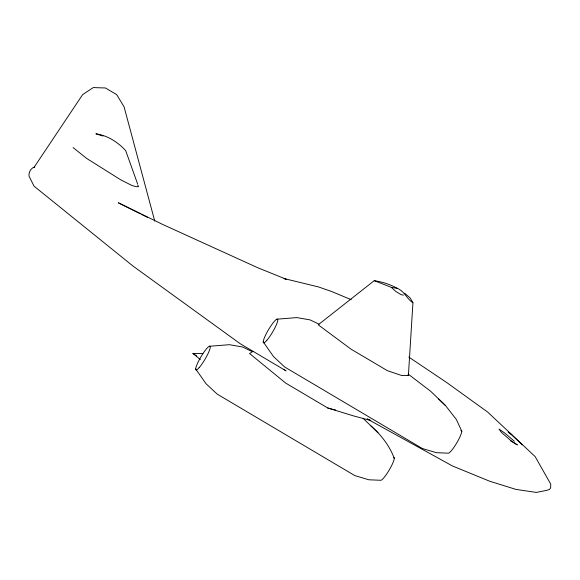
<?xml version="1.0" encoding="UTF-8"?>
<svg xmlns="http://www.w3.org/2000/svg" width="580" height="580" viewBox="0 0 580 580"><rect width="100%" height="100%" fill="white"/><g stroke="black" fill="none" stroke-linecap="round" stroke-linejoin="round"><path stroke-width="0.87" d="M412.938 302.767C406.674 298.758 404.441 291.262 397.474 288.398C390.267 284.446 382.365 281.887 374.245 280.669L318.202 324.793L350.914 349.087L387.411 370.692L401.403 375.42L408.4 375.528L412.938 302.767L410.19 297.968L404.637 293.226M253.076 351.277L249.603 353.546L285.635 383.054L327.787 408.015L353.401 415.867L370.787 420.493M276.87 319.181L296.887 317.594L310.155 319.921L319.058 324.213M209.344 346.282L229.361 344.687L242.629 347.014L251.531 351.306M200.375 359.556L192.915 353.423L202.869 353.611M374.245 280.669L391.348 287.361L397.474 288.398M403.448 295.126L401.266 294.72L395.792 291.479L391.348 287.361M332.442 409.248L335.704 410.031M327.787 408.015L331.666 409.038M102.986 136.032L95.881 133.813C107.561 135.445 117.9 142.129 125.715 150.691L137.605 183.962M369.866 419.775L367.205 418.941L452.545 466.008L489.759 481.255L515.924 489.389L536.326 492.42L546.722 490.354L549.39 489.491L550.63 487.954L550.753 484.14L535.151 456.612L487.628 412.032L446.687 382.517L408.82 357.091M351.255 299.7L331.535 291.472L318.558 286.948L284.019 278.545L286.15 279.226L257.65 267.692L162.762 224.489L118.334 202.79L140.208 213.715M141.832 214.527L147.501 217.362M508.138 432.042L511.799 434.703M510.378 440.771L517.36 444.903L510.436 440.242L501.41 432.404L498.988 429.055L504.687 432.999L514.351 441.213M192.915 353.423L196.627 355.924M283.888 369.322L286.07 370.867L240.171 343.701L132.943 266.024L34.024 186.144L29 176.066C28.529 172.216 30.899 167.982 34.742 166.881L33.974 167.46L82.664 94.584L93.278 87.58L105.466 87.979L116.703 94.634L124.084 106.85L154.751 221.089M408.161 374.057L430.643 391.261L445.541 405.608L456.395 419.543L461.782 431.252M73.094 147.581L86.666 158.449L120.792 179.858L132.073 185.564L136.401 186.702L138.569 186.63L137.714 184.976M522.29 444.831L509.682 432.963M438.386 398.721L445.541 405.608M370.852 425.814C380.944 434.753 389.535 445.614 394.255 458.345M363.116 418.361L378.015 432.709M263.211 341.895L273.535 356.599L284.693 367.01L422.341 448.514L436.407 452.69L448.587 453.19A13.26 2.291 -59.4 0 0 458.157 440.43A13.26 2.291 -59.4 0 0 460.904 430.411M195.685 368.989L206.009 383.692L217.167 394.103L354.815 475.607L368.873 479.79L381.06 480.284A13.26 2.291 -59.4 0 0 390.63 467.524A13.26 2.291 -59.4 0 0 393.378 457.504M408.059 374.97L408.4 375.528M199.215 367.575A13.732 2.371 -59.4 0 0 210.257 347.152A13.732 2.371 -59.4 0 0 199.44 359.484A13.732 2.371 -59.4 0 0 199.215 367.575M266.742 340.474A13.732 2.371 -59.4 0 0 277.784 320.058A13.732 2.371 -59.4 0 0 266.967 332.391A13.732 2.371 -59.4 0 0 266.742 340.474"/></g></svg>
